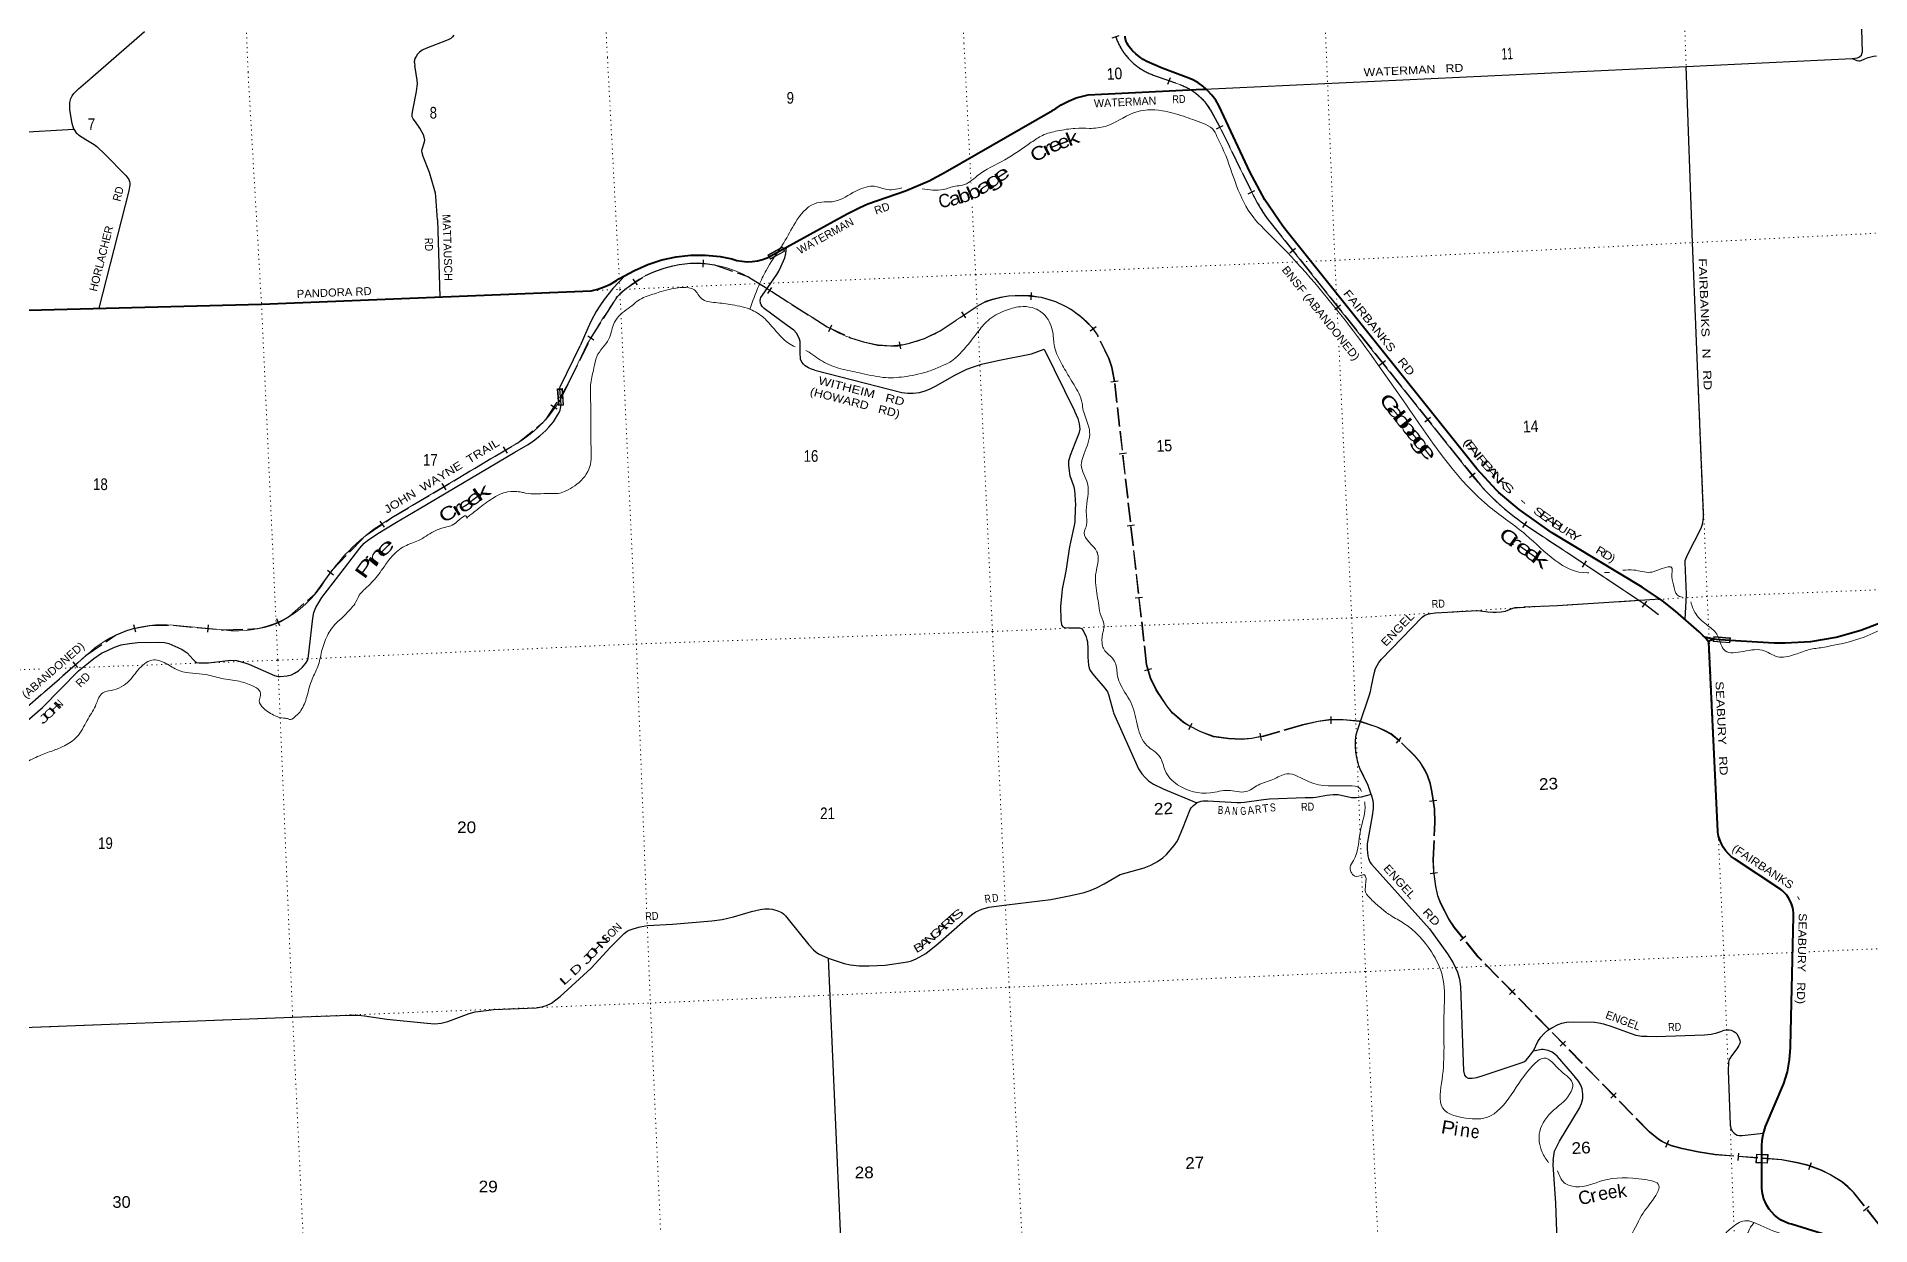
# Model space of a CAD drawing. Header units: feet. Extents: x 745759 to 1002271, y -170898 to 32007.
# Drawn here: x 920154 to 947654, y -90190 to -72357 of the extents above; entities that cross this region are included whole.
import ezdxf
from ezdxf.enums import TextEntityAlignment as Align

# ---------------------------------------------------------------- set-up
doc = ezdxf.new("R2010")
doc.units = ezdxf.units.FT
doc.header["$LTSCALE"] = 48
doc.linetypes.add('DOTTED', pattern=[1.5, 0.3, -1.2])
doc.linetypes.add('LONG_DASHED', pattern=[7.5, 6, -1.5])
for name, color, linetype, lineweight in [('26', 7, 'Continuous', 40), ('29', 7, 'Continuous', 25), ('31', 7, 'Continuous', 13), ('34', 7, 'Continuous', 13), ('39', 7, 'Continuous', 13), ('61', 7, 'Continuous', 13), ('63', 7, 'Continuous', 25), ('7', 7, 'DOTTED', 13)]:
    doc.layers.add(name, color=color, linetype=linetype, lineweight=lineweight)
for name, color, linetype in [('27', 7, 'Continuous'), ('30', 7, 'Continuous'), ('41', 7, 'Continuous')]:
    doc.layers.add(name, color=color, linetype=linetype)

msp = doc.modelspace()

# ---------------------------------------------------------------- linework, layer by layer
at = {"layer": '26'}
msp.add_line((945227.97, -81435.47), (945228.22, -81435.21), dxfattribs=at)
for points in [[(937693.25, -73144.65), (937643.84, -73101.46), (937566.22, -73046.78), (937483.3, -73000.51), (937396, -72963.17), (937035.74, -72831.7), (937031.39, -72830.01), (936805.53, -72728.1), (936750.53, -72699.53), (936691.84, -72661.27), (936637.48, -72617.09), (936588.04, -72567.47), (936564.22, -72537.95), (936544.21, -72513.15), (936526.07, -72487.95), (936524.83, -72486.23), (936508.51, -72457.65), (936495.26, -72427.52), (936485.23, -72396.17), (936479.99, -72370.29), (936476.75, -72350.43)], [(935924.18, -73230.51), (937646.08, -73146.93), (937693.25, -73144.65)], [(945172.4, -81367.63), (945147.4, -81343.72), (945137.9, -81334.02), (945113.55, -81309.14), (945088.41, -81287.11), (944734.63, -80977.01), (944536.77, -80819.94), (944230, -80617.8), (942871.55, -79793.86), (942388.19, -79451.51), (942084.47, -79193.7), (942049.33, -79160.03), (941754.83, -78843.01), (938891.4, -75263.86), (938843.29, -75202), (938573.31, -74807.45), (938346.04, -74386.85), (937924.87, -73476), (937885.49, -73391.1), (937836.82, -73309.57), (937779.89, -73233.58), (937715.33, -73163.95), (937693.25, -73144.65)], [(931356.97, -75542.57), (932307.81, -75016.34), (932498.33, -74917.97), (932620.93, -74867.31), (933186.11, -74672.4), (933538.44, -74521.55), (933779.35, -74391.72), (935386.64, -73465.03), (935405.14, -73455.1), (935436.64, -73434.19), (935517.44, -73380.55), (935627.96, -73322.82), (935743.91, -73276.96), (935864.01, -73243.47), (935922.66, -73231.92)], [(918276.89, -76505.77), (923526.06, -76368.81), (928468.31, -76169.2), (928569.07, -76146.05), (928666.87, -76112.49), (928760.62, -76068.89), (928849.29, -76015.73), (928886.95, -75989.09), (929118.91, -75865.78), (929320.07, -75775.33), (929529.59, -75706.41), (929745.16, -75659.76), (929964.43, -75635.9), (930184.99, -75635.1), (930404.42, -75657.35), (930581.07, -75692.45), (930655.43, -75713.84), (930731.61, -75727.33), (930808.79, -75732.8), (930886.12, -75730.16), (930962.75, -75719.45), (931037.84, -75700.8), (931110.56, -75674.39), (931356.97, -75542.57)], [(945300.91, -81390.9), (945344.61, -81396.37), (945546.72, -81412.77), (946214.38, -81451.14), (946378.75, -81453.06), (946761.71, -81428.86), (947140.04, -81364.76), (947509.6, -81261.47), (952758.46, -79252.54)], [(945228.22, -81435.21), (945194.02, -81392.63), (945172.4, -81367.63)], [(945228.22, -81435.21), (945247.2, -81420.97), (945262.68, -81410.03), (945300.91, -81390.9), (945260.34, -81384.06), (945197.4, -81372.3), (945172.4, -81367.63)], [(946026.81, -89258.56), (946024.93, -89001.3), (946030.9, -88913.85), (946045.98, -88827.5), (946070, -88743.21), (946083.44, -88706.74), (946359.42, -88064.5), (946410.61, -87887.65), (946443.03, -87706.42), (946456.33, -87522.79), (946456.62, -87502.21), (946500.2, -85555.1), (946500.74, -85506.61), (946496.21, -85458.33), (946486.65, -85410.78), (946472.18, -85364.5), (946452.95, -85319.99), (946429.17, -85277.72), (946401.1, -85238.18), (946369.06, -85201.78), (946333.38, -85168.94), (946312.22, -85152.42), (945615.3, -84691.69), (945567.06, -84654.92), (945522.93, -84613.3), (945483.4, -84567.31), (945448.88, -84517.43), (945419.77, -84464.22), (945396.38, -84408.25), (945378.97, -84350.15), (945367.73, -84290.55), (945366.1, -84277.34), (945243.69, -81654.42), (945233.57, -81441.88), (945228.22, -81435.21)], [(947096.89, -90368.26), (946470.73, -90174.49), (946429.33, -90162.41), (946371.94, -90139.97), (946317.21, -90111.66), (946265.74, -90077.78), (946218.09, -90038.7), (946174.79, -89994.86), (946136.31, -89946.73), (946103.07, -89894.84), (946075.44, -89839.76), (946063.14, -89807.1), (946053.7, -89782.03), (946048.11, -89757.1), (946037.71, -89710.71), (946029.26, -89638.04), (946028.46, -89564.88), (946028.98, -89554.15), (946026.81, -89258.56)]]:
    msp.add_lwpolyline(points, dxfattribs=at)
at = {"layer": '29'}
for p, q in [((947512.12, -71891.8), (947533.67, -72593.42)), ((926163.72, -75106.25), (926200.21, -76260.81)), ((928004.02, -77609), (928305.31, -76994.03)), ((931825.35, -77360), (933131.28, -77695.33)), ((940931.02, -81068.3), (940323.7, -81696.63)), ((940012.5, -83364.81), (940095.51, -83539.01)), ((932022.74, -86180.73), (932212.21, -90504.81)), ((919255.03, -87246.46), (923993.37, -87068.4))]:
    msp.add_line(p, q, dxfattribs=at)
for points in [[(920960.02, -72985.1), (921770.09, -72280.8)], [(926413.14, -72335.3), (926392.2, -72360.92), (926363.49, -72383.43), (926323.93, -72402.83), (925992.32, -72532.73), (925935.86, -72559.03), (925895.13, -72589.3), (925866.82, -72620.74), (925843.55, -72654.89), (925826.48, -72685.94), (925820.64, -72708.09), (925819.19, -72718.23), (925818.03, -72726.92), (925818.03, -72735.62), (925819.19, -72750.11), (925828.17, -72787.49)], [(947384.07, -72686.4), (947460.79, -72673.33), (947479.66, -72666.67), (947497.42, -72655.56), (947519.62, -72633.36), (947528.5, -72617.8), (947533.67, -72593.42)], [(926163.72, -75106.25), (926138.87, -74755.08), (926133.35, -74706.46), (926115.68, -74635.75), (926046.1, -74392.69), (925948.92, -74154.04), (925933.46, -74098.78), (925932.91, -74068.94), (925935.67, -74043.55), (925971.01, -73933.06), (925973.77, -73912.05), (925973.21, -73886.65), (925968.24, -73863.43), (925957.76, -73831.42), (925900.33, -73729.77), (925834.07, -73636.96), (925798.73, -73588.33), (925786.59, -73560.71), (925785.48, -73544.15), (925785.48, -73520.93), (925803.15, -73433.67), (925851.74, -73181.76), (925862.78, -73101.07), (925863.89, -73062.4), (925860.58, -73009.4), (925847.33, -72916.59), (925828.17, -72787.49)], [(937671.08, -73145.72), (944894.19, -72805.07), (947384.07, -72686.4)], [(945154.33, -79523.99), (944987.09, -75446.42), (944890.61, -72807.09)], [(947384.07, -72686.4), (947450.79, -72713.32), (947480.77, -72718.87), (947500.75, -72718.87), (947517.4, -72713.32), (947572.9, -72688.89), (947619.52, -72670), (947659.48, -72657.79), (947703.88, -72648.9), (947748.65, -72644.21)], [(920710.05, -73746.36), (920687.96, -73657.97), (920670.85, -73577.32), (920654.28, -73449.16), (920652.62, -73395.02), (920654.28, -73345.3), (920668.08, -73286.74), (920686.31, -73245.86), (920712.25, -73209.4), (920780.72, -73138.69), (920955.2, -72988.43)], [(918883.11, -73851.42), (918948.67, -73856.84), (919022.66, -73874.52), (919199.35, -73927.55), (919266.71, -73938.6), (919288.8, -73938.6), (919318.62, -73936.39), (919350.64, -73927.55), (919406.96, -73896.62), (919548.32, -73825.91), (919602.42, -73810.44), (919676.42, -73799.39), (919848.69, -73794.97), (920710.05, -73746.36)], [(920710.05, -73746.36), (920747.04, -73798.29), (920764.71, -73815.96), (920781.82, -73828.12), (920892.25, -73898.83), (921015.39, -73972.85), (921057.9, -74004.89), (921174.96, -74119.8), (921493, -74440.21), (921535.53, -74498.77), (921548.22, -74529.7), (921550.42, -74548.48), (921550.43, -74584.95), (921548.22, -74612.57), (921534.66, -74671.67), (921088.86, -76432.4)], [(931825.35, -77360), (931777, -77347.02), (931731.58, -77327.98), (931681.76, -77295.71), (931655.38, -77269.34), (931629.01, -77238.54), (931611.43, -77196.04), (931605.56, -77093.43), (931602.63, -76932.17), (931594.58, -76895.5), (931576.26, -76850.07), (931547.69, -76806.08), (931508.86, -76762.12), (931409.22, -76688.82), (931063.42, -76436.67), (931035.58, -76407.34), (931019.46, -76382.42), (931010.67, -76357.51), (931004.81, -76316.45), (931007.74, -76290.06), (931016.53, -76269.55), (931075.14, -76187.45), (931253.9, -75926.51), (931285.41, -75873.73), (931315.44, -75809.23), (931373.33, -75672.89), (931391.64, -75609.86), (931400.43, -75521.9)], [(928972.87, -75943.82), (928794.94, -76136.66), (928666.83, -76297.99), (928598.35, -76395.22), (928545.34, -76481.41), (928468.03, -76622.85), (928419.44, -76731.13), (928305.31, -76994.03)], [(933131.28, -77695.33), (933217.36, -77707.66), (933299.41, -77707.66), (933396.12, -77695.93), (933481.1, -77672.47), (933545.58, -77646.09), (933645.21, -77596.24), (933914.82, -77440.85), (934105.31, -77347.03), (934202.01, -77308.91), (934325.09, -77270.79), (934571.26, -77215.09), (935072.38, -77115.4), (935264.97, -77046.3)], [(935264.97, -77046.3), (935718.51, -77970.21), (935718.66, -77974.23)], [(927327.92, -78589.92), (927523.2, -78475.89), (927606.58, -78419.54), (927699.91, -78343.3), (927791.02, -78264.84), (927836.86, -78217.33), (927872.75, -78177.55), (927905.33, -78135.56), (927951.72, -78060.43), (927990.37, -77997.43), (928006.94, -77958.77), (928012.46, -77932.24), (928017.98, -77874.79), (927998.1, -77647.17), (927998.65, -77628.37), (928004.02, -77609)], [(935718.66, -77974.23), (935771.3, -78085.87), (935790.35, -78165.04), (935797.67, -78244.2), (935784.49, -78311.64), (935725.88, -78458.24), (935655.54, -78640.02), (935630.63, -78725.04), (935627.7, -78780.75), (935632.1, -78833.53), (935650.42, -78944.95), (935667.27, -78997.72), (935708.29, -79109.13), (935719.29, -79166.31), (935724.41, -79223.47), (935731.74, -79384.74), (935731.01, -79433.12), (935721.49, -79636.89), (935714.16, -79689.66), (935657.75, -79943.27), (935643.82, -80012.18), (935591.07, -80375.74), (935533.93, -80644.02), (935526.6, -80704.12), (935509.02, -80903.49), (935514.88, -81108.73), (935522.95, -81174.7), (935527.35, -81190.82), (935543.46, -81209.88), (935571.3, -81220.14), (935632.1, -81226.01), (935796.21, -81226.01), (935813.81, -81230.4), (935824.07, -81237.73), (935848.96, -81267.06), (935895.85, -81360.88), (935906.13, -81398.99), (935911.99, -81434.18), (935919.29, -81542.66), (935919.29, -81665.8)], [(925889.75, -79441.67), (927325.91, -78589.99), (927327.92, -78589.92)], [(922974.63, -81722.33), (923067.95, -81713.46), (923150.79, -81717.89), (923277.79, -81751.03), (923336.33, -81770.92), (923720.67, -81938.88), (923774.78, -81954.34), (923807.91, -81956.55), (923910.63, -81947.72), (923978, -81930.03), (924021.07, -81907.94), (924081.81, -81870.36), (924140.35, -81815.12), (924192.25, -81755.45), (924214.34, -81717.88), (924224.29, -81686.95), (924241.96, -81558.77), (924294.97, -81081.43), (924312.63, -80997.43), (924343.56, -80922.31), (924385.52, -80847.16), (924431.92, -80772.04), (924772.08, -80330.06), (925001.8, -80029.51), (925068.06, -79956.55), (925116.66, -79914.59), (925271.28, -79808.51), (925549.59, -79640.56), (925889.75, -79441.67)], [(944875.96, -81100.93), (944896.95, -80725.11), (944876.71, -80247.79), (944879.61, -80214.52), (944888.28, -80189.93), (944917.19, -80120.5), (945116.7, -79732.85), (945138.39, -79669.21), (945148.51, -79617.14), (945152.85, -79572.3), (945154.33, -79523.99)], [(944503.72, -80797.42), (942961.96, -80896.6), (942459.85, -80915.48)], [(940931.02, -81068.3), (940973.28, -81037.55), (941018.09, -81018.74), (941060.02, -81010.06), (941133.75, -81001.39), (941758.3, -80966.67), (941807.46, -80971.01), (941920.22, -80986.92), (941993.95, -80992.71), (942041.66, -80992.71), (942115.4, -80988.38), (942180.45, -80975.35), (942293.22, -80931.96), (942326.47, -80923.29), (942371.28, -80920.38), (942459.85, -80915.48)], [(920014.8, -82615.14), (920240.1, -82420.66), (920783.47, -81872.6), (920929.26, -81748.85), (921009.88, -81684.76), (921124.74, -81607.41), (921225.24, -81558.8), (921323.54, -81516.81), (921424.03, -81483.66), (921548.84, -81459.35), (921671.42, -81448.3), (921980.66, -81439.46), (922070.12, -81446.09), (922135.28, -81461.56), (922272.23, -81519.02), (922338.49, -81552.16), (922381.02, -81579.78), (922409.17, -81602.99), (922501.94, -81700.23), (922532.87, -81733.38), (922551.1, -81745.53), (922585.88, -81753.27), (922731.66, -81748.85), (922974.63, -81722.33)], [(935919.29, -81665.8), (935928.11, -81786.01), (935937.99, -81829.26), (935954.48, -81865.17), (935979.01, -81902.56), (936018.95, -81953.13), (936174.27, -82131.98), (936211.99, -82186.97), (936229.95, -82228.74), (936304.27, -82498.87)], [(940169.39, -83724.71), (940121.74, -83593.45), (940003.2, -83347.55), (939982.96, -83295.48), (939954.04, -83171.08), (939939.59, -83092.98), (939933.8, -83000.4), (939933.81, -82917.95), (939945.37, -82826.82), (939997.41, -82661.93), (940139.09, -82248.24), (940157.89, -82181.7), (940173.79, -82100.7), (940211.38, -81912.66), (940234.5, -81837.44), (940256.2, -81789.71), (940285.1, -81744.86), (940323.7, -81696.63)], [(936304.31, -82498.97), (936680.91, -83341.76), (936730.07, -83416.97), (936785, -83477.73), (936831.27, -83521.12), (936903.55, -83570.3), (937051.02, -83642.62), (937552.04, -83851.66)], [(936403.6, -84925.93), (936764.76, -84825.83), (936863.07, -84788.23), (936964.27, -84733.26), (937045.23, -84678.29), (937097.28, -84626.22), (937215.83, -84493.15), (937262.09, -84423.72), (937343.05, -84229.89), (937452.93, -83949.27), (937467.39, -83929.02), (937502.08, -83891.42), (937552.04, -83851.66)], [(940169.39, -83724.71), (940016.22, -83765.58), (939946.81, -83775.71), (939925.13, -83777.15), (939896.21, -83777.15), (939871.64, -83774.26), (939675.02, -83733.76), (939637.43, -83730.87), (939596.95, -83730.87), (939501.53, -83742.44), (939338.16, -83772.81), (939299.13, -83774.26), (939177.69, -83777.15), (938645.66, -83794.51), (938553.14, -83806.08), (938269.77, -83846.59), (938211.93, -83852.37), (938151.22, -83852.37), (937720.39, -83826.33), (937650.99, -83826.33), (937613.41, -83832.12), (937552.04, -83851.66)], [(940169.39, -83724.71), (940191.14, -83816.2), (940196.92, -83871.16), (940196.93, -83937.71), (940185.35, -84044.74), (940110.17, -84467.11), (940107.29, -84546.67), (940118.85, -84647.92), (940128.97, -84686.97), (940139.09, -84713.01), (940154.99, -84746.28), (940173.78, -84773.76), (941041.22, -85740), (941313.02, -86116.08), (941395.44, -86250.6), (941463.38, -86393.81), (941493.75, -86499.4), (941509.64, -86607.88), (941544.34, -87597.27)], [(932022.74, -86180.73), (932264.55, -86262.41), (932361.27, -86282.94), (932487.28, -86297.6), (932639.67, -86297.6), (932879.97, -86285.87), (933214.06, -86238.96), (933272.68, -86221.36), (933343, -86192.05), (933487.85, -86114.41), (933671.22, -85969.21), (934040.47, -85640.83), (934172.35, -85532.35), (934239.75, -85488.37), (934327.67, -85447.32), (934386.28, -85429.73), (934433.17, -85418), (934702.78, -85382.81), (935365.08, -85300.72), (935488.17, -85277.26), (935663.07, -85240.97), (935863.28, -85195.17), (935956.13, -85164.74), (936047.91, -85127.73), (936162.2, -85066.16), (936403.6, -84925.93)], [(929688.61, -85670.17), (930279.1, -85623.26), (930434.42, -85599.8), (930607.33, -85561.68), (930874.01, -85482.52), (931005.88, -85453.2), (931073.28, -85441.47), (931102.59, -85440.01), (931137.75, -85441.47), (931184.64, -85447.34), (931254.98, -85464.93), (931328.24, -85497.18), (931356.09, -85519.17), (931382.46, -85547), (931425.82, -85597.46), (931735.59, -85983.89), (931804.46, -86057.19), (931842.56, -86090.91), (931882.11, -86115.83), (932022.74, -86180.73)], [(923993.37, -87068.4), (924835.62, -87036.48), (924974.82, -87036.48), (925070.06, -87048.21), (925404.15, -87095.12), (926012.24, -87159.62), (926125.06, -87165.49), (926220.31, -87156.69), (926318.48, -87130.3), (926640.84, -87013.02), (926733.15, -86989.57), (926822.53, -86977.84), (927004.23, -86954.38), (927643.09, -86925.06), (927729.53, -86913.33), (927801.34, -86889.88), (927873.13, -86854.69), (928006.47, -86755.01), (928469.5, -86332.8), (928756.69, -86022.01), (928967.69, -85810.91), (929010.17, -85778.66), (929042.41, -85761.07), (929114.22, -85734.67), (929203.59, -85711.22), (929313.5, -85693.63), (929688.61, -85670.17)], [(942601.19, -87572.68), (942667.69, -87433.81), (942713.96, -87365.82), (942760.22, -87312.31), (942816.6, -87263.12), (942875.88, -87225.52), (942972.74, -87174.88), (943026.23, -87156.09), (943095.63, -87144.5), (943202.61, -87138.73), (943516.34, -87143.06), (943584.29, -87150.3), (943653.69, -87167.65), (943778.02, -87205.27), (944052.71, -87309.41), (944139.46, -87335.44), (944229.09, -87349.91), (944307.17, -87354.25), (944440.17, -87355.7), (945165.93, -87332.56), (945267.16, -87322.42), (945350.98, -87303.63), (945411.71, -87280.48)], [(945411.71, -87280.48), (945463.78, -87263.12), (945505.7, -87257.33), (945536.07, -87258.78), (945564.98, -87263.12), (945606.9, -87280.48), (945630.04, -87294.94), (945651.73, -87316.64), (945679.19, -87364.37), (945699.44, -87416.44), (945702.33, -87439.59), (945696.54, -87459.84), (945683.53, -87493.11), (945653.17, -87543.73), (945572.21, -87647.88), (945546.19, -87686.94), (945534.62, -87717.31), (945528.83, -87749.14), (945523.05, -87864.85), (945551.97, -88683.56), (945562.09, -88734.19), (945583.78, -88777.58), (945611.25, -88806.51), (945634.38, -88823.87), (945657.51, -88835.44), (945684.97, -88842.68), (945729.8, -88844.12), (945777.5, -88839.78), (946046.41, -88805.07)], [(941544.34, -87597.27), (941551.58, -87870.65), (941568.93, -87937.19), (941589.17, -87963.23), (941620.98, -87980.58), (941681.7, -87983.48), (941753.98, -87971.9), (941860.97, -87937.19), (942433.48, -87749.15), (942469.63, -87730.33), (942491.31, -87714.43), (942537.58, -87659.47), (942601.19, -87572.68)], [(942896.26, -89215.03), (942919.29, -89075.53), (942994.47, -88927.99), (943292.29, -88433.29), (943322.65, -88363.86), (943341.44, -88288.64), (943342.89, -88222.1), (943332.77, -88143.99), (943313.98, -88086.13), (943277.83, -88025.38), (943188.2, -87918.34), (942962.66, -87657.97), (942925.07, -87623.26), (942880.25, -87594.33), (942823.87, -87568.29), (942773.27, -87555.27), (942750.14, -87552.38), (942722.66, -87553.82), (942601.22, -87576.97)], [(942896.26, -89215.03), (942895.04, -89281.98), (942934.85, -89856.43), (942949.41, -90282.96), (942993.44, -91653.22), (943211.95, -95636.94), (943208.11, -95817.55)]]:
    msp.add_lwpolyline(points, dxfattribs=at)
at = {"layer": '31'}
for p, q in [((927982.08, -77891.71), (927962.67, -77642.97)), ((927963.51, -77643.06), (928038.33, -77637.94))]:
    msp.add_line(p, q, dxfattribs=at)
at = {"layer": '31', "lineweight": 25}
msp.add_lwpolyline([(927989.43, -77883.18), (927971.28, -77650.55), (928030.94, -77646.46), (928048.32, -77879.15)], close=True, dxfattribs=at)
at = {"layer": '31'}
msp.add_lwpolyline([(928038.33, -77637.94), (928056.9, -77886.59), (927982.08, -77891.71)], dxfattribs=at)
at = {"layer": '34'}
for p, q in [((936960.82, -72954.56), (937322.8, -73086.48)), ((938647.76, -75135.32), (941724.75, -78988.98))]:
    msp.add_line(p, q, dxfattribs=at)
for points in [[(937755.23, -73454.55), (937920.06, -73756.14), (938396.89, -74733.15)], [(942502.92, -79696.15), (944263.19, -80863.73), (944477.1, -81026.64)]]:
    msp.add_lwpolyline(points, dxfattribs=at)
for centre, radius, start, end in [((937176.32, -72084.3), 883.01, 198.02721, 220.20665), ((937222.76, -72053.42), 938.43, 219.81655, 253.79195), ((937014.04, -73887.28), 858.27, 30.27807, 68.91532), ((940633.37, -73617.38), 2499.36, 206.51432, 217.39676), ((944528.68, -76685.27), 3628.93, 219.40655, 236.06682)]:
    msp.add_arc(centre, radius, start, end, dxfattribs=at)
at = {"layer": '39'}
for p, q in [((931688.44, -77067.08), (931739.02, -77091.29)), ((943669.1, -80394.44), (943743, -80396.44))]:
    msp.add_line(p, q, dxfattribs=at)
for points in [[(935943.15, -73734.5), (936179.74, -73703.52), (936602.24, -73501.14), (937035.23, -73467.53), (937354.04, -73551.43)], [(937354.04, -73551.43), (937492.83, -73599.85), (937652.78, -73658.6), (937788.28, -73740.3), (937855.86, -73857.38)], [(933435.83, -74639), (933751.59, -74650.49), (933934.81, -74599.56), (934040.92, -74585.65), (934259.13, -74446.88), (934672.69, -74204.38), (935071.45, -73942.28), (935238.6, -73837.56), (935465.5, -73770.96), (935729.67, -73733.21), (935941.96, -73733.88)], [(937855.86, -73857.38), (937933.51, -74015.94), (938362, -75014.4), (938687.72, -75369.04), (940747.76, -77959.15), (941954.18, -79420.77), (942489.99, -79831.48), (943412.09, -80400.33), (943430.96, -80399.57)], [(931311.29, -75524.86), (931358.77, -75449.87), (931532.67, -75145.57), (931818.03, -74863.41), (931965.89, -74835.91), (932084.5, -74833.64), (932395.35, -74697.55), (932661.4, -74601.34), (932715.72, -74601.38), (932886.41, -74647.56), (933128.47, -74627.08)], [(930848.8, -76449.8), (930984.11, -76093.68), (931094.37, -75864.17), (931311.29, -75524.86)], [(920395.07, -83071.31), (920569.36, -82996.54), (920757.58, -82862.88), (920909.51, -82617.76), (921034.27, -82399.81), (921112.74, -82235.88), (921189.17, -82180.76), (921231.14, -82173.2), (921518.18, -82046.03), (921697.41, -81832.15), (921910.11, -81707.66), (922115.69, -81772.71), (922302.44, -81872.68), (922686.69, -81927.24), (922924.2, -81985.09), (923193.34, -82027.71), (923391.04, -82097.07), (923496.39, -82171.79), (923510.96, -82239.72), (923491.74, -82318.95), (923556.23, -82431.39), (923731.44, -82545.87), (923857.49, -82581.58), (923914.04, -82587.58), (923958.83, -82602.07), (924047.1, -82540.49), (924060.79, -82529.92), (924116.84, -82467.49), (924205.81, -82260.89), (924286.53, -81994.19), (924372.15, -81805.85), (924428.31, -81582.32), (924514.08, -81343.63), (924644.05, -81157.7), (924758.89, -81052.87), (924898.15, -80900.84), (924919.36, -80875.91), (924925.09, -80867.64), (924992.76, -80738.34), (925058.41, -80663.47), (925244.56, -80473.5), (925323.16, -80367.97), (925359.48, -80316.31), (925416.95, -80237.72), (925480.36, -80156.89), (925675.81, -80000.82), (925881.87, -79914.83), (926108.34, -79781.79), (926271.02, -79719.53), (926433.62, -79655.25), (926603.82, -79578.62), (926603.96, -79582.64), (926605.9, -79580.55), (926664.32, -79528.1), (926799.26, -79422.54), (927016.95, -79269.68), (927179.18, -79195.35), (927357.77, -79182.85), (927424.44, -79190.51), (927487.39, -79206.35), (927644.7, -79216.77), (927715.02, -79214.22), (927895.91, -79209.69), (927998.38, -79205.99), (928091.7, -79172.4), (928223.72, -79097.15), (928435.78, -78845.84), (928465.94, -78736.01), (928469.55, -78560.7), (928463.54, -78178.33), (928462.5, -77821.97), (928464.65, -77552.07), (928510.68, -77326.89), (928554.7, -77156.16), (928732.3, -76898.03), (928806.62, -76675.86), (928884.48, -76550.22), (929109.25, -76370.93), (929154.05, -76331.05), (929367.64, -76230.7), (929582.48, -76164.53), (929840.32, -76118.96), (930018.76, -76156.8), (930124.09, -76285.89), (930333.55, -76346.77), (930586.24, -76379.91), (930882.91, -76459.79), (931083.12, -76597.53), (931190.02, -76714.47), (931430.24, -76955.47), (931531.01, -77012.86)], [(933941.41, -77171.8), (934101.54, -76999.77), (934264.92, -76792.5), (934423.31, -76613.6), (934669.5, -76469.78), (934906.66, -76408.85), (935084.2, -76422.56), (935252.58, -76515.13), (935388.69, -76769.96), (935414.47, -76978.44), (935508.32, -77232.79), (935637.22, -77455.66), (935712.27, -77581.81), (935785.32, -77708.04), (935832.91, -77853.31), (935851.04, -77963.4), (935889.59, -78078.57), (935946.47, -78321.34), (935847.88, -78655.14), (935821.33, -78780.31), (935914.24, -79061), (935895.28, -79466.88), (935891.49, -79709.64), (935864.24, -79799.31), (936055.86, -80086.37), (936072.07, -80144.17), (936036.29, -80429.38), (936059.88, -80742.65), (936083.43, -80890.8), (936117.48, -81050.66), (936163.21, -81200.02), (936151.58, -81266.89), (936132.34, -81454.85), (936153.31, -81532.62), (936269.65, -81661.86)], [(931739.02, -77091.29), (931967.95, -77244.09), (932251.43, -77348.61), (932529.27, -77409.03), (932887.7, -77472.58), (933202.84, -77453.12), (933533.99, -77376.71), (933704.48, -77308.12), (933848.86, -77240.47), (933945.57, -77168.58)], [(946913.65, -81524.11), (947561.38, -81364.71), (947923.2, -81202.77), (948666.12, -80940.79), (950278.7, -80312.48), (950961.64, -80046.78), (951347.56, -79997.37), (951800.07, -80111.93), (952161.69, -80059.69), (952379.95, -79917.85), (952532.01, -79900.22), (952643.46, -80035.75), (953078.8, -80128.99), (953329.67, -80235.43), (953535.15, -80319.94), (953900.6, -80303.79), (954359.37, -80222.55), (954530.46, -80383.34), (954590.12, -80529.51), (954945.18, -80667.04), (955397.64, -80940.81), (956175.25, -81357.63), (956769.44, -81648.54), (957222.98, -81823.51), (957696.09, -82027.73), (957913.05, -82220.49), (958249.94, -82356.92), (958391.11, -82482.91), (958388.39, -82789.38), (958404.51, -82990.11), (958498.18, -83051.96), (958667.28, -82973.02), (958678.2, -82979.28)], [(943941.34, -80362.99), (944108.97, -80359.11), (944350.18, -80393.48), (944603.89, -80316.38), (944674.45, -80318.92), (944677.4, -80417.52), (944703.74, -80581.47), (944761.81, -80735.78), (944831.41, -80766.4)], [(944960.01, -80835.81), (945024.46, -80996.81), (945196.56, -81177.7), (945352.38, -81323.48), (945401.29, -81442.95)], [(940023.99, -83681.88), (939999.29, -83636.73), (939834.16, -83594.55), (939239.64, -83537.44), (938901.56, -83417.2), (938694.52, -83502.05), (938473.32, -83585.6), (938289.07, -83683.43), (938022.48, -83664.43), (937758.71, -83701.72), (937263.54, -83579.21), (937079.9, -83368.67), (936999.03, -83161.08), (936803.35, -82991.44), (936666.66, -82714.07), (936579.43, -82379.83), (936411.72, -82085.86), (936364.6, -81949.14), (936330.42, -81749.31), (936269.65, -81661.86)], [(945401.29, -81442.95), (945454.63, -81547.79), (946032.87, -81561.38), (946261.15, -81658.86), (946503.34, -81632.72), (946712.99, -81559.83), (946913.65, -81524.11)], [(916074.96, -85684.1), (916136.48, -85708.15), (916380.7, -85729.51), (916589.73, -85669.6), (916909.29, -85496.95), (917243.45, -85283.5), (917297.03, -85263.44), (917325.54, -85218.11), (917480.88, -85065.5), (917539.37, -85015.05), (917593.03, -84997), (917743.73, -84937.18), (917813.09, -84908.5), (917896.73, -84885.33), (918094.61, -84795.62), (918334.41, -84587.6), (918505.52, -84426.36), (918676.26, -84255.07), (918725.1, -84160.68), (918771.55, -84056.3), (918807.3, -83934.19), (918819.16, -83818.99), (918831.47, -83661.48), (918914.24, -83559.82), (918940.21, -83554.86), (919005.83, -83588.73), (919090.58, -83650.1), (919143.63, -83670.33), (919273.64, -83595.15), (919338.39, -83550.52), (919575.04, -83475.51), (919709.45, -83355.87), (919768.62, -83323.52), (919861.42, -83275.87), (919980.78, -83239.33), (920194.59, -83145.01), (920395.07, -83071.31)], [(942829.89, -89253.54), (942732.61, -89093.45), (942696.88, -88782.85), (942904.25, -88464.2), (943167.74, -88181.05), (943190.79, -88079.14), (943011.46, -87874.42), (942758.27, -87681.44), (942592.79, -87792.45), (942268.73, -88231.77), (941903.38, -88570.37), (941648.74, -88589.07), (941238.07, -88426.08), (941230.81, -88001.21), (941260.03, -87060.61), (941240.07, -86463.04), (941072.23, -86086.46), (940660.37, -85659.52), (940457.08, -85538.63), (940310.7, -85429.01), (940167.33, -85299.09), (940085.49, -85192.32), (940084.16, -85085.57), (940068.45, -84933.19), (939944.8, -84955.45), (939853.52, -84820.93), (939902.57, -84715.71), (940006.81, -84267.16), (940073.44, -83870.86), (940067.74, -83836.29)], [(946370.97, -90336.05), (946011.8, -90194.11), (945770.68, -90121.44), (945561.14, -90236.65), (945416.04, -90352.69), (945165.43, -90411.5), (944972.94, -90465.4), (944538.88, -90958.56), (944325.33, -91073.97), (944250.02, -90976.95), (944245.43, -90725.26), (944141.51, -90619.58), (943995.35, -90554.29), (944054.41, -90367.96), (944247.51, -90005.68), (944437.43, -89740.3), (944484.25, -89590.85), (944272.64, -89504.63), (943639.51, -89519.97), (943237.55, -89610.48), (943059.27, -89546.79), (942961.7, -89371.38)], [(945412.6, -90358.55), (945527.81, -90534.57), (945615.75, -90562.44), (945685.89, -90516.63), (945759.91, -90347.7), (945804.87, -90321.28), (945856.03, -90217.97), (945909.37, -90157.48)]]:
    msp.add_spline(points, degree=3, dxfattribs=at)
at = {"layer": '61'}
for p, q in [((931121.55, -75631.18), (931340.79, -75511.04)), ((931340.79, -75511.04), (931376.83, -75576.81)), ((945305.63, -81357.63), (945554.8, -81377.97)), ((945554.8, -81377.97), (945548.7, -81452.72))]:
    msp.add_line(p, q, dxfattribs=at)
for points in [[(931376.83, -75576.81), (931157.59, -75696.95), (931121.55, -75631.18)], [(945548.7, -81452.72), (945299.53, -81432.39), (945305.63, -81357.63)]]:
    msp.add_lwpolyline(points, dxfattribs=at)
for points in [[(931132.4, -75634.35), (931337.61, -75521.89), (931365.97, -75573.63), (931160.76, -75686.09)], [(945308.15, -81425.06), (945312.95, -81366.25), (945546.17, -81385.29), (945541.37, -81444.09)]]:
    msp.add_lwpolyline(points, close=True, dxfattribs=at)
at = {"layer": '63'}
for p, q in [((936286.08, -72375.05), (936391.35, -72341.07)), ((937118.8, -73071.85), (937156.67, -72967.93)), ((937850.61, -73740.62), (937947.67, -73687.57)), ((938325.28, -74714.35), (938424.68, -74665.84)), ((938948.63, -75597.87), (939035.06, -75528.86)), ((930151.79, -75816.26), (930153, -75705.66)), ((929166.43, -76082.19), (929100.35, -75993.49)), ((931119.33, -76211.27), (931178.58, -76117.87)), ((935071.19, -76307.6), (935075.37, -76197.07)), ((939624.08, -76448), (939710.52, -76378.98)), ((932037.05, -76780.52), (932079.09, -76678.21)), ((934089.97, -76577.57), (934028.76, -76485.44)), ((935951.95, -76767.94), (936043.82, -76706.34)), ((928511.7, -76908.43), (928418.43, -76848.96)), ((933115.53, -77041.95), (933092.35, -76933.79)), ((940295.13, -77284.25), (940381.57, -77215.24)), ((936374.25, -77526.18), (936264.34, -77538.6)), ((927960.72, -77945.83), (927867.56, -77886.2)), ((940970.59, -78134.38), (941057.02, -78065.36)), ((927214.01, -78604.1), (927157.41, -78509.07)), ((936496.44, -78607.13), (936386.53, -78619.56)), ((941641.64, -78970.64), (941728.08, -78901.62)), ((926294.16, -79155.03), (926237.56, -79060)), ((925368.58, -79715.75), (925306.22, -79624.4)), ((936618.64, -79688.09), (936508.73, -79700.51)), ((942441.96, -79722.61), (942504.02, -79631.06)), ((943337.19, -80313.72), (943398.33, -80221.54)), ((924604.72, -80433.55), (924515.35, -80368.38)), ((936740.83, -80769.04), (936630.92, -80781.47)), ((944237.22, -80914.48), (944304.24, -80826.49)), ((923798.92, -81195.69), (923758.53, -81092.72)), ((921641.64, -81289.05), (921611.13, -81182.73)), ((922720.72, -81293), (922730.98, -81182.87)), ((920774.19, -81821.94), (920701.43, -81738.63)), ((936873.79, -81838.99), (936767.63, -81870.02)), ((937480.82, -82659.26), (937430.43, -82757.73)), ((939562.49, -82556.28), (939565.7, -82666.84)), ((938498.88, -82808.74), (938518.54, -82917.58)), ((940611.46, -82871.08), (940541.15, -82956.47)), ((941152.93, -83816.48), (941043.53, -83832.77)), ((941163.74, -84902.71), (941054.12, -84917.47)), ((941589.81, -85851.18), (941503.81, -85920.74)), ((942321.82, -86648.03), (942242.73, -86725.34)), ((943082.24, -87425.95), (943003.14, -87503.26)), ((943842.66, -88203.87), (943763.56, -88281.18)), ((944627.68, -88919.79), (944583.1, -89021.01)), ((945677.8, -89105.1), (945669.38, -89215.39)), ((946766.38, -89252.21), (946728.56, -89356.15)), ((947639.15, -89909.46), (947552.44, -89978.13))]:
    msp.add_line(p, q, dxfattribs=at)
at = {"layer": '63', "lineweight": 13}
for p, q in [((935984.37, -76720.22), (936071.6, -76850.31)), ((928140.21, -77537.63), (928412.84, -76963.96)), ((924475.58, -80515.42), (924596.23, -80349.97)), ((922203.35, -81188.49), (922956.24, -81258.57)), ((945938.28, -89250.87), (945945.05, -89120.52)), ((945938.31, -89250.34), (946113.5, -89259.44)), ((945945.05, -89120.52), (946120.24, -89129.61)), ((946113.48, -89259.97), (946120.24, -89129.61))]:
    msp.add_line(p, q, dxfattribs=at)
at = {"layer": '63', "linetype": 'LONG_DASHED'}
for points in [[(936337.71, -72357.23), (936338.55, -72359.87), (936343.47, -72374.43), (936348.7, -72388.94), (936354.13, -72403.29), (936359.81, -72417.66), (936365.75, -72431.8), (936371.95, -72445.96), (936378.41, -72459.89), (936385.08, -72473.79), (936391.94, -72487.5), (936399.11, -72501.18), (936406.56, -72514.63), (936414.14, -72527.98), (936422.03, -72541.28), (936430.07, -72554.35), (936438.37, -72567.31), (936447, -72580.1), (936455.71, -72592.73), (936464.67, -72605.24), (936473.96, -72617.59), (936483.33, -72629.77), (936492.89, -72641.77), (936502.79, -72653.62), (936513.14, -72665.83), (936523.92, -72678.15), (936534.95, -72690.23), (936546.14, -72702.08), (936557.58, -72713.8), (936569.16, -72725.36), (936581.01, -72736.62), (936593.01, -72747.71), (936605.28, -72758.6), (936617.67, -72769.33), (936630.26, -72779.73), (936643.01, -72789.97), (936655.92, -72799.97), (936669.08, -72809.75), (936682.33, -72819.26), (936695.8, -72828.64), (936709.38, -72837.67), (936723.19, -72846.57), (936737.11, -72855.1), (936751.18, -72863.48), (936765.31, -72871.59), (936779.7, -72879.49), (936794.2, -72887.02), (936808.76, -72894.37), (936823.57, -72901.52), (936838.37, -72908.36), (936853.34, -72914.95), (936868.5, -72921.21), (936883.64, -72927.27), (936898.93, -72933.08), (936914.42, -72938.56), (936929.88, -72943.84), (936945.41, -72948.84), (936961.17, -72953.51), (937323.19, -73085.45), (937337.19, -73090.94), (937350.99, -73096.73), (937364.7, -73102.75), (937378.43, -73108.95), (937391.95, -73115.46), (937405.29, -73122.17), (937418.65, -73129.07), (937431.82, -73136.27), (937444.8, -73143.67), (937457.78, -73151.34), (937470.49, -73159.2), (937483.16, -73167.21), (937495.7, -73175.54), (937507.97, -73184.05), (937520.17, -73192.8), (937532.21, -73201.69), (937544.14, -73210.89), (937555.84, -73220.2), (937567.42, -73229.82), (937578.78, -73239.53), (937590.05, -73249.49), (937601.05, -73259.64), (937611.89, -73269.99), (937622.59, -73280.46), (937633.08, -73291.24), (937643.44, -73302.13), (937653.53, -73313.2), (937663.48, -73324.42), (937673.16, -73335.89), (937682.69, -73347.48), (937691.99, -73359.17), (937701.13, -73371.07), (937710.01, -73383.16), (937718.71, -73395.45), (937727.23, -73407.76), (937735.46, -73420.32), (937743.47, -73432.99), (937751.34, -73445.78), (937756.19, -73454.01), (937921.04, -73755.63), (938397.88, -74732.66), (938417.62, -74771.67)], [(938417.62, -74771.67), (938438.14, -74810), (938459.34, -74848.02), (938481.09, -74886.02), (938503.62, -74923.35), (938526.72, -74960.14), (938550.37, -74996.91), (938574.81, -75033.03), (938599.79, -75068.57), (938625.57, -75104.02), (938648.63, -75134.65), (941725.6, -78988.29), (941766.19, -79037.11), (941807.65, -79084.72), (941849.97, -79131.66), (941893.08, -79178.41), (941937.07, -79223.96), (941981.68, -79268.54), (942027.08, -79312.93), (942073.36, -79356.13), (942120.27, -79398.36), (942168.23, -79440.17), (942216.59, -79480.73), (942265.51, -79520.84), (942315.54, -79560.02), (942365.94, -79597.95), (942417.2, -79635.19), (942468.79, -79671.69), (942503.53, -79695.24), (944263.83, -80862.83), (944477.77, -81025.76)], [(928044.31, -77707.21), (928103.53, -77599.51), (928139.21, -77537.18), (928462.67, -76889.42), (928862.82, -76256.23), (928920.77, -76193.07), (928998.05, -76128.93), (929287.34, -75939.98), (929411.89, -75887.25), (929565.73, -75831.83), (929695.13, -75797.36), (929790.69, -75776.16), (929876.21, -75763.99), (929956.49, -75754.85), (930066.82, -75752.07), (930181.1, -75757.93), (930320, -75781.98), (930819.56, -75956.8), (930874.21, -75988.01), (932009.7, -76708.4), (932009.77, -76710.28), (932360.11, -76873.66), (932556.08, -76934.78), (932769.92, -76983.31), (932964.64, -76993.47), (933071.06, -76994.58), (933243.49, -76957.61), (933469.6, -76885.26), (933702.27, -76769.6), (934261.09, -76398.33), (934261.68, -76405.97), (934259.12, -76399.32), (934394.88, -76325.38), (934487.41, -76296.21), (934610.57, -76263.35), (934727.87, -76247.78), (934984.16, -76242.81), (935219.21, -76266.38), (935435.75, -76329.08), (935570.21, -76393.78), (935674.26, -76452.54), (935798.05, -76545.78), (935985.2, -76719.48), (936070.91, -76847.31)], [(947788.75, -90179.7), (947407.57, -89698.37), (947316.76, -89609.04), (947231.78, -89536.76), (947049.07, -89426.21), (946921.61, -89362.43), (946734.66, -89294.41), (946573.2, -89251.89), (946324.63, -89205.12), (945321.89, -89128.58), (945071.21, -89086.07), (944833.27, -89039.3), (944667.56, -88992.53), (944561.34, -88945.75), (944518.85, -88922.37), (944477.42, -88896.86), (944343.63, -88788.61), (941777.08, -86162.99), (941417.95, -85719.01), (941335.36, -85593.2), (941212.12, -85354.99), (941169.66, -85244.56), (941139.92, -85104.25), (941109.67, -84879.54), (941103.79, -84704.57), (941127.64, -84148.73), (941120.79, -83943.5), (941082.28, -83684.89), (941059.18, -83560.83), (941016.69, -83446.04), (940978.45, -83361), (940904.74, -83240.98), (940829.74, -83152.66), (940600.3, -82927.31), (940465.87, -82816.63), (940370.86, -82765.75), (940260.39, -82714.72), (939992.36, -82627.75), (939750.52, -82604.18), (939652.79, -82604.18), (939531.32, -82607.7), (939374.5, -82629.69), (939137.52, -82681.5), (938550.2, -82850.78), (938448.76, -82869.11), (938380.25, -82884.79), (938227.29, -82897.55), (938027.99, -82887.63), (937806.65, -82855.03), (937615.27, -82784.8), (937428.49, -82689.21), (937352.01, -82642.44), (937254.91, -82558.67), (937190.56, -82502.13), (937105.58, -82395.83), (936946.41, -82158.83), (936863.39, -81983.41), (936804.5, -81781.92), (936323.62, -77527.84), (936283.41, -77319.2), (936237.88, -77184.75), (936068.84, -76845.13)], [(947785.52, -90182.23), (947404.51, -89701.11), (947313.99, -89612.07), (947229.38, -89540.1), (947047.09, -89429.8), (946919.99, -89366.2), (946733.43, -89298.33), (946572.3, -89255.89), (946324.09, -89209.19), (945321.39, -89132.65), (945070.47, -89090.1), (944832.32, -89043.29), (944666.17, -88996.4), (944559.52, -88949.43), (944516.79, -88925.91), (944475.05, -88900.21), (944340.87, -88791.65), (941774.01, -86165.72), (941414.63, -85721.43), (941331.82, -85595.27), (941208.37, -85356.67), (941165.72, -85245.73), (941135.88, -85104.95), (941105.58, -84879.88), (941099.69, -84704.55), (941123.54, -84148.71), (941116.7, -83943.87), (941078.24, -83685.57), (941055.21, -83561.92), (941012.89, -83447.59), (940974.82, -83362.92), (940901.41, -83243.39), (940826.73, -83155.46), (940597.56, -82930.36), (940463.58, -82820.05), (940369.03, -82769.42), (940258.89, -82718.54), (939991.52, -82631.79), (939750.32, -82608.28), (939652.85, -82608.28), (939531.67, -82611.79), (939375.22, -82633.73), (939138.53, -82685.48), (938551.13, -82854.78), (938449.58, -82873.13), (938380.88, -82888.85), (938227.36, -82901.66), (938027.59, -82891.72), (937805.63, -82859.02), (937613.62, -82788.56), (937426.48, -82692.79), (937349.59, -82645.76), (937252.22, -82561.76), (937187.58, -82504.97), (937102.27, -82398.26), (936942.84, -82160.86), (936859.55, -81984.87), (936800.47, -81782.73), (936319.56, -77528.46), (936279.44, -77320.25), (936234.09, -77186.33), (936070.68, -76847.12)], [(919735.28, -82653.31), (920897, -81638.72), (921334.51, -81337), (921506.19, -81268.29), (921608.85, -81235.86), (921688.09, -81218.74), (921845.45, -81190.39), (922203.4, -81187.39), (922956.27, -81257.47), (923467.84, -81238.24), (923572.5, -81214.99), (923662.89, -81189.46), (923728.83, -81168.18), (923810.71, -81130.95), (923944.31, -81051.32), (924332.46, -80717.63), (924474.69, -80514.78), (924595.39, -80349.26), (925094.2, -79836.94), (925482.44, -79571.92), (927368.39, -78448.6), (927657.98, -78221.68), (927746.14, -78147.79), (927804.72, -78081.54), (928043.04, -77708.78)]]:
    msp.add_lwpolyline(points, dxfattribs=at)
at = {"layer": '63', "lineweight": 13}
for points in [[(930873.64, -75988.95), (932008.62, -76709.02), (932008.7, -76711.03)], [(933702.82, -76770.55), (934260.55, -76400.01), (934262.78, -76405.97)], [(925483.03, -79572.85), (927369.03, -78449.5), (927369.03, -78449.5)], [(919237.32, -82990.37), (919735.95, -82654.18), (920897.68, -81639.59)]]:
    msp.add_lwpolyline(points, dxfattribs=at)
msp.add_lwpolyline([(945946.7, -89242.76), (945952.62, -89128.91), (946111.84, -89137.18), (946105.93, -89251.04)], close=True, dxfattribs=at)
for centre, radius, start, end in [((930037.62, -77390.12), 1631.63, 59.17721, 136.01432), ((939566.91, -83579.15), 12968.19, 145.62377, 149.32892), ((934921.03, -77644.51), 1408.9, 40.99814, 117.95566), ((933048.42, -74959.02), 2037.3, 239.31326, 267.64423), ((932895.46, -75438.54), 1557.59, 272.54716, 301.22099), ((926380.8, -76831.7), 1895.75, 301.41877, 338.13798), ((926958.63, -82151.25), 2970.78, 119.78218, 142.67525), ((923155.48, -79741.21), 1530.38, 262.51956, 329.60943), ((922038.19, -82825.55), 1645.37, 84.23876, 133.88068)]:
    msp.add_arc(centre, radius, start, end, dxfattribs=at)
at = {"layer": '7'}
msp.add_line((934061.62, -72457.31), (934167.6, -74565.85), dxfattribs=at)
for points in [[(934061.62, -72457.31), (933980.66, -70620.04), (933874.58, -68841.68)], [(923324.38, -72889.2), (923256.71, -71073.71), (923154.55, -69289.23)], [(928714.31, -72668.92), (928618.24, -70878.13), (928535.77, -69069.12)], [(945553.07, -88703), (945458.08, -86142.58), (945207.56, -80755.95), (944987.99, -75520.77), (944864.04, -72003.43)], [(939480.61, -72227.14), (939623.31, -75712.98), (939668.5, -76669.59)], [(928714.31, -72668.92), (928900.33, -76149.64), (929147.68, -81468.6), (929303.02, -85449.67)], [(923324.38, -72889.2), (923526.06, -76368.81), (923770.49, -81712.07), (923993.37, -87059.4), (924248.04, -92415.22), (924462.25, -97802.15), (924709.16, -103155.38), (924997.81, -108540.95), (925241.25, -113906.42), (925445.78, -118658.62)], [(936027.32, -75864.88), (939623.31, -75712.98), (944987.09, -75446.42), (950394.72, -75171.64), (955747.87, -74974.14), (961183.32, -74813.63), (966485.69, -74565.47), (967209.3, -74532.12)], [(934184.92, -74909.69), (934236.15, -75926.17), (934489.18, -81281.12), (934739.36, -86618.08), (935013.62, -91976.74), (935343.14, -97307.46), (935601.19, -102684.35), (935763.36, -108121.98), (936198.64, -118218.95)], [(907366.54, -77094.45), (912672.19, -76793.79), (918059.69, -76511.58), (923526.06, -76368.81), (928900.33, -76149.64), (934236.15, -75926.17), (936027.54, -75864.79)], [(939684.15, -77000.76), (939876.73, -81077.3), (940082.96, -86383.51), (940332.26, -91746.01), (940586.98, -97096.16), (940876.45, -102593.54), (941155.36, -107888.25), (941647.99, -117993.68)], [(967436.58, -79878.65), (966748.24, -79911.19), (961387.36, -80115.13), (955991.05, -80334.93), (950608.39, -80546), (945207.56, -80755.95), (939876.73, -81077.3), (936251.16, -81206.07)], [(920582.32, -81830.26), (923770.49, -81712.07), (929147.68, -81468.6), (934489.18, -81281.12), (936251.16, -81206.07)], [(905062, -82533.07), (907652.71, -82435.84), (912944.31, -82170.05), (918384.92, -81911.72), (920254.51, -81842.41)], [(946733.25, -86086.35), (950859.5, -85904.39), (956236.24, -85695.63), (961172.9, -85511.02)], [(929310.68, -85646.08), (929357.88, -86855.71), (929598.85, -92211.21), (929827.76, -97567.26), (930113.67, -102936.85), (930425.07, -108335.5), (930660.01, -113691.27), (930894.82, -118433.09)], [(936468.8, -86544.87), (940082.96, -86383.51), (945458.08, -86142.58), (946531.75, -86095.23)], [(905276.39, -87903.83), (907853.49, -87793.16), (913168.84, -87562.55), (918554.34, -87280.43), (923993.37, -87068.4), (929357.88, -86855.71), (934739.36, -86618.08), (936468.8, -86544.87)], [(947016.69, -117773.25), (946802.17, -113014.77), (946529.58, -107629.24), (946294.41, -102227.73), (945985.49, -96880.28), (945656.89, -91501.56), (945553.07, -88703)]]:
    msp.add_lwpolyline(points, dxfattribs=at)

# ---------------------------------------------------------------- texts
at = {"layer": '27'}
for s, rotation, p in [('WATERMAN', 2.779, (936013.43, -73419.28)), ('WATERMAN', 28.962, (931602.26, -75623.88)), ('RD', 19.027, (932741.3, -75027.34))]:
    msp.add_text(s, height=120, rotation=rotation, dxfattribs=at).set_placement(p)
for s, rotation, width, p in [('RD', 2.779, 0.85, (937189.68, -73359.31)), ('PANDORA RD', 2.313, 1.05, (924057.66, -76277.28)), ('FAIRBANKS   RD', 308.661, 1.25, (939742.06, -76212.88)), (' SEABURY   RD', 272.672, 1.25, (945329.36, -81974.18)), ('(FAIRBANKS', 326.532, 1.1, (945568.28, -84566.82)), ('SEABURY   RD)', 268.718, 1.15, (946582.37, -85506.22)), ('-', 299.361, 1.55, (946515.96, -85268.84))]:
    msp.add_text(s, height=120, rotation=rotation, dxfattribs=dict(at, width=width)).set_placement(p)
for s, rotation, width, p in [('(', 308.661, 1.4, (941563.55, -78470.94)), ('F', 308.661, 1.7, (941618.62, -78541.89)), ('A', 308.661, 1.65, (941666.26, -78604.24)), ('I', 308.661, 1.65, (941721.09, -78668.55)), ('R', 308.661, 1.45, (941786.68, -78749.09)), ('B', 312.891, 1.75, (941870.99, -78844.21)), ('A', 312.891, 1.8, (941946.62, -78928.66)), ('N', 312.891, 1.6, (942019.43, -79010.3)), ('K', 312.891, 1.7, (942102.82, -79096.6)), ('S', 316.224, 1.75, (942179.81, -79168.97)), ('-', 319.674, 1.95, (942418.1, -79371.96)), ('S', 324.691, 1.5, (942650.88, -79539.53)), ('E', 324.691, 1.5, (942743.41, -79605.07)), ('A', 324.691, 1.55, (942830.41, -79665.86)), ('B', 324.691, 1.5, (942924.6, -79733.75)), ('UR', 327.762, 1.15, (943069.06, -79825.91)), ('Y', 328.762, 1.4, (943207.35, -79906.87)), ('R', 328.762, 1.25, (943584.24, -80128.79)), ('D', 328.762, 1.25, (943684.01, -80193.25)), (')', 328.762, 1.1, (943759.97, -80237.59))]:
    msp.add_text(s, height=120, rotation=rotation, dxfattribs=dict(at, width=width)).set_placement(p, align=Align.CENTER)
at = {"layer": '30'}
for s, rotation, width, p in [('WATERMAN   RD', 2.7, 1.15, (940058.05, -72953.06)), ('RD', 75.792, 0.95, (921407.74, -74836.65)), ('RD', 271.81, 0.85, (925974.04, -75378.01)), ('FAIRBANKS   N   RD', 272.349, 1.3, (945076.86, -75682.94)), ('WITHEIM   RD', 345.599, 1.25, (931867.9, -77567.56)), ('(HOWARD   RD)', 345.599, 1.15, (931742.38, -77733.08)), ('RD', 3.182, 0.85, (941079.25, -80930.89)), ('ENGEL', 45.974, 1.15, (940390.08, -81513.79)), ('RD', 1.869, 0.85, (939118.28, -83973.38)), ('ENGEL', 311.916, 1.15, (940342.54, -84841.55)), ('RD', 3.579, 0.85, (929285.69, -85616.1)), ('RD', 311.916, 1.25, (940930.95, -85497.41)), ('RD', 1.826, 0.85, (944623.53, -87276.42))]:
    msp.add_text(s, height=120, rotation=rotation, dxfattribs=dict(at, width=width)).set_placement(p)
for s, rotation, p in [('MATTAUSCH', 271.81, (926239.82, -75024.19)), ('HORLACHER', 75.792, (921056.68, -76188.76)), ('ENGEL', 339.665, (943671.51, -87079.32))]:
    msp.add_text(s, height=120, rotation=rotation, dxfattribs=at).set_placement(p)
for s, rotation, p in [('D', 45.246, (920931.88, -82007.05)), ('R', 45.246, (920852.05, -82087.57)), ('N', 45.246, (920527.03, -82415.36)), ('T', 7.128, (938589.26, -83993.04)), ('O', 45.014, (928820.96, -85843.11)), ('N', 45.014, (928900.9, -85763.14)), ('S', 45.014, (928735.87, -85931.1))]:
    msp.add_text(s, height=120, rotation=rotation, dxfattribs=at).set_placement(p, align=Align.CENTER)
for s, rotation, width, p in [('O', 42.301, 1.5, (920386.54, -82551.71)), ('H', 45.246, 1.6, (920473.24, -82466.72)), ('J', 42.301, 2.05, (920303.34, -82628.36)), ('S', 4.869, 0.8, (938697.97, -83980.16)), ('B', 356.541, 0.75, (937906.5, -84019.05)), ('A', 356.541, 0.8, (938010.27, -84026.01)), ('N', 357.541, 0.7, (938122.56, -84033.21)), ('G', 5.707, 0.7, (938255.86, -84032.86)), ('A', 8.136, 0.9, (938369.72, -84022.82)), ('R', 8.136, 0.8, (938482.41, -84007.91)), ('R', 9.045, 0.8, (934426.59, -85349.41)), ('D', 7.436, 0.8, (934538.65, -85335.15)), ('T', 41.647, 1.9, (933918.46, -85641.79)), ('S', 41.647, 1.7, (934002.83, -85569.78)), ('G', 41.647, 1.45, (933681.45, -85853.05)), ('A', 41.647, 1.75, (933760.44, -85783.58)), ('R', 41.647, 1.55, (933843.73, -85708.4)), ('O', 47.26, 1.5, (928530.54, -86149.71)), ('H', 47.26, 1.55, (928605.11, -86067.48)), ('N', 47.26, 1.6, (928684.73, -85984.5)), ('B', 30.191, 1.35, (933410.55, -86072.25)), ('A', 38.374, 1.65, (933504.22, -85999.4)), ('N', 38.374, 1.45, (933590.31, -85934.98)), ('D', 42.36, 1.6, (928284.58, -86392.7)), ('J', 47.26, 2.1, (928454.58, -86231.67)), ('L', 42.36, 1.95, (928121.51, -86542.94))]:
    msp.add_text(s, height=120, rotation=rotation, dxfattribs=dict(at, width=width)).set_placement(p, align=Align.CENTER)
at = {"layer": '41'}
for s, rotation, width, p in [('r', 27.626, 1.6, (935358.57, -74121.2)), ('e', 23.639, 1.3, (935461.14, -74069.76)), ('e', 19.781, 1.2, (935585.03, -74024.43)), ('k', 21.781, 1.4, (935724.12, -73972.01)), ('C', 27.146, 1.25, (935224.24, -74193.07)), ('g', 33.091, 1.7, (934551.28, -74586.61)), ('e', 33.542, 1.6, (934674.64, -74499.01)), ('C', 11.425, 0.95, (933789.94, -74914.13)), ('a', 16.81, 1.2, (933950.3, -74877.73)), ('b', 18.704, 1.25, (934092.81, -74837.67)), ('b', 22.987, 1.35, (934245.72, -74777.11)), ('a', 30.785, 1.6, (934408.14, -74683.73)), ('e', 37.478, 1.75, (926768.15, -79354.83)), ('k', 34.15, 1.85, (926883.11, -79276.16)), ('C', 29.998, 1.35, (926369.35, -79595.57)), ('r', 31.609, 1.7, (926516.77, -79521.55)), ('e', 31.6, 1.55, (926633.56, -79457.69)), ('e', 44.493, 2, (925440.5, -80091.59)), ('P', 54.306, 1.75, (925158.83, -80384.98)), ('i', 50.744, 1.65, (925262.72, -80291.69)), ('n', 52.575, 1.85, (925322.19, -80204.95))]:
    msp.add_text(s, height=200, rotation=rotation, dxfattribs=dict(at, width=width)).set_placement(p, align=Align.CENTER)
for s, rotation, width, p in [('C', 308.507, 1.55, (940273.59, -77804.87)), ('a', 308.507, 1.85, (940380.63, -77939.41)), ('b', 308.617, 1.85, (940475.91, -78059.16)), ('b', 308.817, 1.85, (940569.47, -78176.25)), ('a', 308.817, 1.9, (940663.42, -78293.03)), ('g', 308.817, 1.9, (940759.34, -78412.26)), ('e', 308.817, 1.8, (940857.24, -78533.95)), ('C', 324.685, 1.45, (942064.07, -79867.16)), ('r', 324.685, 1.85, (942204.36, -79966.55)), ('e', 325.269, 1.65, (942312.38, -80041.16)), ('e', 325.362, 1.65, (942435.07, -80129.22)), ('k', 325.362, 1.85, (942544.73, -80213.82)), ('P', 350.178, 1.15, (941205.31, -88804.76)), ('e', 354.578, 0.85, (941656.13, -88875.95)), ('e', 9.085, 0.95, (943732.23, -89793.36)), ('k', 8.788, 1.05, (943874.53, -89782.02)), ('r', 13.722, 1.15, (943474.85, -89852.65))]:
    msp.add_text(s, height=200, rotation=rotation, dxfattribs=dict(at, width=width)).set_placement(p)
for s, rotation, p in [('i', 351.808, (941399.19, -88838.18)), ('n', 352.009, (941491.43, -88851.46)), ('e', 12.339, (943591.56, -89822.61)), ('C', 13.945, (943301.47, -89890.76))]:
    msp.add_text(s, height=200, rotation=rotation, dxfattribs=at).set_placement(p)
at = {"layer": '63'}
for s, rotation, width, p in [('BNSF (ABANDONED)', 308.606, 1.1, (938820.04, -75856.21)), ('JOHN  WAYNE  TRAIL', 31.318, 1.2, (925409.34, -79515.7)), ('(ABANDONED)', 41.132, 1.05, (919994.92, -82293.79))]:
    msp.add_text(s, height=120, rotation=rotation, dxfattribs=dict(at, width=width)).set_placement(p)
at = {"layer": '7'}
for s, width, p in [('11', 0.65, (942129.05, -72701.92)), ('10', 0.9, (936205.6, -73005.22)), ('14', 0.9, (942447.07, -78296.99)), ('15', 0.9, (936952.45, -78586.49)), ('23', 1.1, (942688.72, -83660.71)), ('22', 1.1, (936914.21, -84032.07)), ('26', 1.1, (943178.1, -89121.5)), ('27', 1.1, (937383.75, -89345.22))]:
    msp.add_text(s, height=175, rotation=2.845, dxfattribs=dict(at, width=width)).set_placement(p)
for s, width, p in [('8', 0.85, (926047.86, -73585.93)), ('9', 0.85, (931401.47, -73362.67)), ('7', 0.85, (920921.13, -73756.02)), ('17', 0.85, (925949.14, -78792.8)), ('16', 0.85, (931656.2, -78735.21)), ('18', 0.85, (921000.08, -79159.53)), ('20', 1.1, (926459.04, -84305.57)), ('21', 0.85, (931904.47, -84096.35)), ('19', 0.85, (921075.21, -84544.16)), ('28', 1.1, (932422.15, -89483.41)), ('29', 1.1, (926783.07, -89695.72)), ('30', 1.05, (921290.76, -89927.56))]:
    msp.add_text(s, height=175, dxfattribs=dict(at, width=width)).set_placement(p)

doc.saveas('drawing.dxf')
